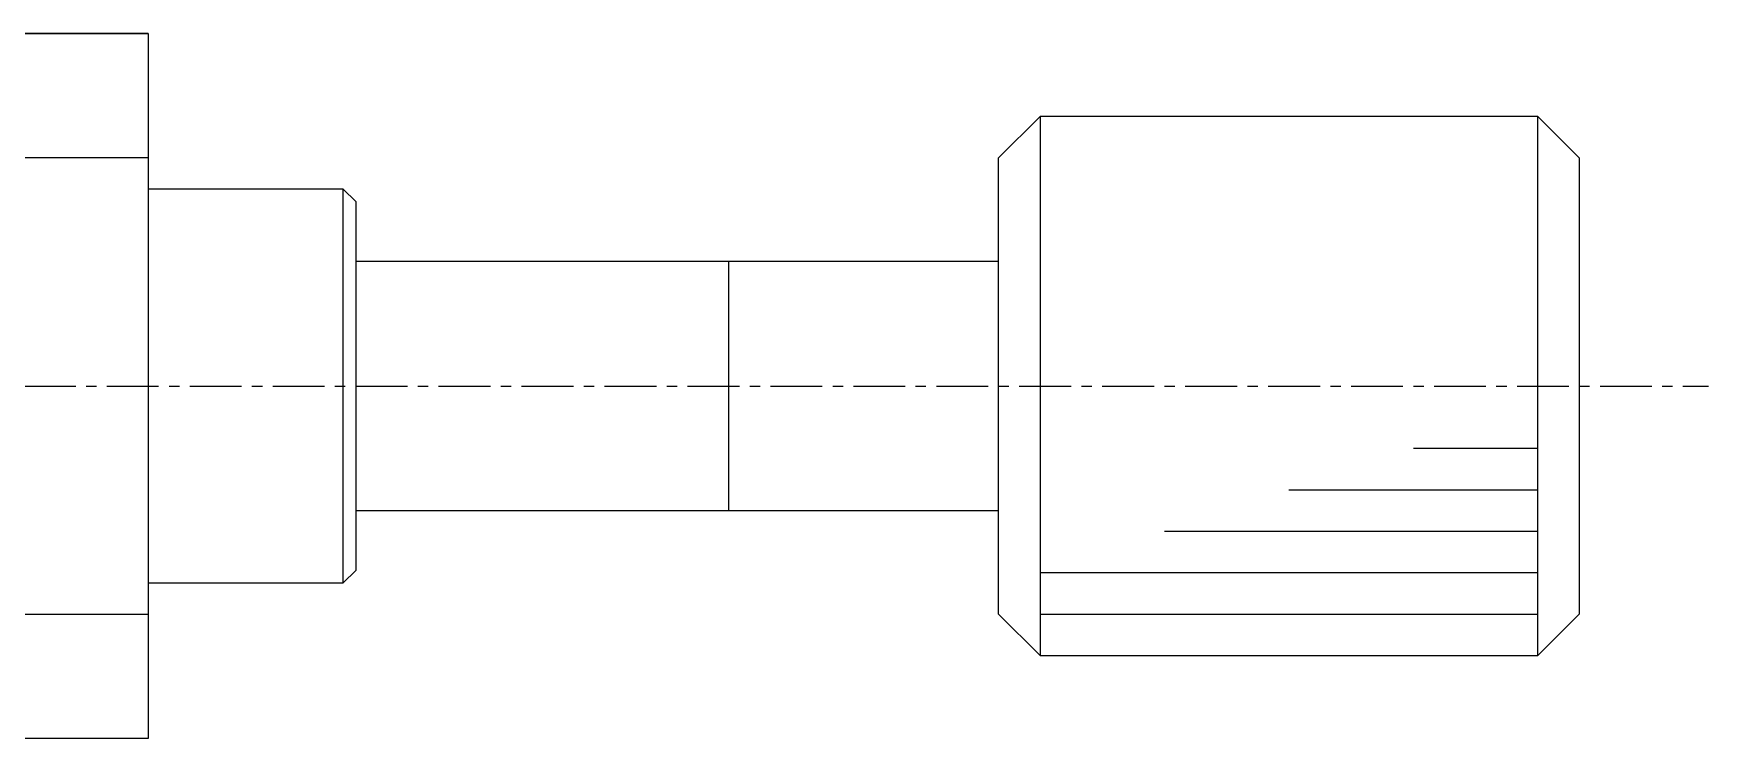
# Model space of a CAD drawing. Extents: x 67 to 344, y 71 to 375.
# Drawn here: x 160.38 to 200.76, y 288.08 to 305.08 of the extents above; entities that cross this region are included whole.
import ezdxf

# ---------------------------------------------------------------- set-up
doc = ezdxf.new("R2010")
doc.units = 0
doc.linetypes.add('CENTER', pattern=[2, 1.25, -0.25, 0.25, -0.25])
doc.layers.get('0').update_dxf_attribs({"linetype": 'CONTINUOUS'})

msp = doc.modelspace()

# ---------------------------------------------------------------- linework, layer by layer
at = {"color": 7, "linetype": 'CONTINUOUS'}
for p, q in [((153.646, 305.077), (163.146, 305.077)), ((163.146, 305.077), (158.646, 305.077)), ((163.146, 305.077), (163.146, 302.077)), ((184.646, 303.077), (183.646, 302.077)), ((196.646, 303.076), (184.646, 303.077)), ((184.646, 303.077), (184.646, 290.077)), ((196.646, 290.076), (196.646, 303.076)), ((197.646, 302.076), (196.646, 303.076)), ((196.646, 303.076), (196.646, 303.076)), ((163.146, 302.077), (153.646, 302.077)), ((163.146, 302.077), (163.146, 291.077)), ((183.646, 291.077), (183.646, 302.077)), ((197.646, 302.076), (197.646, 291.076)), ((197.646, 302.076), (197.646, 291.076)), ((167.846, 301.327), (163.146, 301.327)), ((167.846, 291.827), (167.846, 301.327)), ((168.146, 301.027), (167.846, 301.327)), ((168.146, 301.027), (168.146, 292.127)), ((177.146, 299.577), (168.146, 299.577)), ((183.646, 299.577), (177.146, 299.577)), ((168.146, 293.577), (177.146, 293.577)), ((177.146, 293.577), (183.646, 293.577)), ((167.846, 291.827), (168.146, 292.127)), ((163.146, 291.827), (167.846, 291.827)), ((153.646, 291.077), (163.146, 291.077)), ((163.146, 291.077), (163.146, 288.077)), ((183.646, 291.077), (184.646, 290.077)), ((196.646, 290.076), (197.646, 291.076)), ((184.646, 290.077), (196.646, 290.076)), ((163.146, 288.077), (153.646, 288.077))]:
    msp.add_line(p, q, dxfattribs=at)
at = {"color": 3, "linetype": 'CONTINUOUS'}
for p, q in [((177.146, 299.577), (177.141, 299.577)), ((177.146, 293.577), (177.146, 299.577)), ((177.151, 299.577), (177.146, 299.577)), ((177.146, 299.576), (177.146, 299.577)), ((177.146, 293.577), (177.146, 299.576)), ((193.646, 295.076), (196.646, 295.076)), ((190.646, 294.076), (196.646, 294.076)), ((177.141, 293.577), (177.146, 293.577)), ((177.146, 293.577), (177.151, 293.577)), ((177.146, 293.577), (177.146, 293.577)), ((187.646, 293.076), (196.646, 293.076)), ((184.646, 292.077), (196.646, 292.076)), ((184.646, 291.077), (196.646, 291.076))]:
    msp.add_line(p, q, dxfattribs=at)
at = {"color": 1, "linetype": 'CENTER'}
msp.add_line((142.146, 296.577), (200.761, 296.576), dxfattribs=at)

doc.saveas('drawing.dxf')
